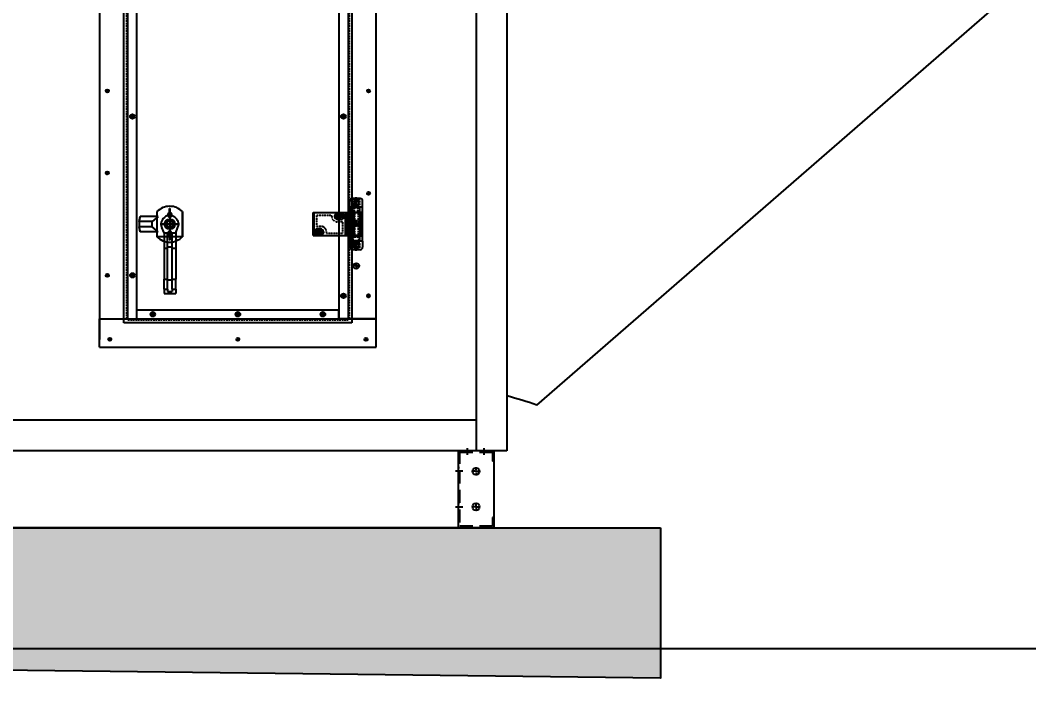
# Model space of a CAD drawing. Header units: millimetres. Extents: x -69706 to 52883, y -6882 to 68885.
# Drawn here: x -28290 to -26321, y 23941 to 25268 of the extents above; entities that cross this region are included whole.
import ezdxf

# ---------------------------------------------------------------- set-up
doc = ezdxf.new("R2010")
doc.units = ezdxf.units.MM
for name, pattern in [('YFM1P-長$0$CENTER', [2, 1.25, -0.25, 0.25, -0.25]), ('YFM1P-長$0$CENTERX2', [101.6, 63.5, -12.7, 12.7, -12.7]), ('YFM1P-長$0$DASHED', [0.75, 0.5, -0.25]), ('YFM1P-長$0$HIDDEN', [9.525, 6.35, -3.175])]:
    doc.linetypes.add(name, pattern=pattern)
for name, color, linetype in [('YFM1P-長$0$03', 4, 'Continuous'), ('YFM1P-長$0$1', 7, 'Continuous'), ('YFM1P-長$0$AUDIT_I_250305115502-0', 1, 'YFM1P-長$0$CENTERX2'), ('YFM1P-長$0$BILLET', 7, 'Continuous'), ('YFM1P-長$0$BOLT', 3, 'Continuous'), ('YFM1P-長$0$DOOR-02-01', 230, 'Continuous'), ('YFM1P-長$0$HANDLE', 6, 'Continuous'), ('YFM1P-長$0$Hatch', 1, 'Continuous'), ('YFM1P-長$0$LOCKING', 191, 'Continuous'), ('YFM1P-長$0$M-FOUN', 252, 'Continuous'), ('YFM1P-長$0$PV-551', 7, 'Continuous'), ('YFM1P-長$0$TYPE14X10', 7, 'Continuous'), ('YFM1P-長$0$图层1', 3, 'YFM1P-長$0$DASHED'), ('YFM1P-長$0$文字', 2, 'Continuous'), ('YFM1P-長$0$虚线', 3, 'YFM1P-長$0$DASHED'), ('YFM1P-長$0$虛線', 3, 'YFM1P-長$0$HIDDEN'), ('YFM1P-長$0$表面显示线', 5, 'Continuous'), ('YFM1P-長$0$輪廓', 4, 'Continuous')]:
    doc.layers.add(name, color=color, linetype=linetype)
doc.styles.add('dim-txt', font='isocp.shx', dxfattribs={"width": 0.7, "bigfont": 'chineset.shx'})
doc.dimstyles.new('ARCH-dim-200MM', dxfattribs={"dimscale": 2000, "dimtxt": 0.3, "dimasz": 0.1, "dimexe": 0.1, "dimexo": 0.1, "dimgap": 0.05, "dimtad": 1, "dimdec": 0, "dimrnd": 0.5, "dimdsep": 46, "dimtxsty": 'dim-txt', "dimblk": 'DOT', "dimcen": 2, "dimclrd": 256, "dimclre": 256, "dimclrt": 256, "dimadec": 0, "dimazin": 0, "dimtfac": 1, "dimtdec": 0, "dimtix": 1, "dimtmove": 2, "dimatfit": 3, "dimldrblk": 'OBLIQUE', "dimfxl": 1, "dimtvp": 1, "dimtolj": 1, "dimarcsym": 0})
pattern_1 = [(50, (-286865.49, -42158.01), (182.18467, -15.939086), [19.05, -209.55]), (355, (-286865.49, -42158.01), (-35.24342, 191.05685), [15.24, -167.64058]), (100.451445, (-286850.3, -42159.34), (146.94125, 175.11775), [16.19001, -178.09024]), (46.1842, (-286865.49, -42107.21), (271.07904, -42.04233), [28.575, -314.325]), (96.63556, (-286842.9, -42110.72), (237.40413, 247.42612), [24.28502, -267.1356]), (351.18415, (-286865.49, -42107.2), (237.40413, 247.42612), [22.85997, -251.45973]), (21, (-286840.09, -42119.91), (151.61439, -102.2652), [19.05, -209.55]), (326, (-286840.09, -42119.91), (61.80203, 184.18797), [15.24, -167.64]), (71.451445, (-286827.45, -42128.43), (213.41642, 81.92277), [16.19001, -178.08994]), (37.5, (-286865.485, -42158.01), (3.088603, 84.555039), [0, -165.608, 0, -170.18, 0, -168.275]), (7.5, (-286865.485, -42158.01), (66.819663, 100.180575), [0, -97.028, 0, -161.798, 0, -64.135]), (327.5, (-286922.13, -42158.01), (135.590595, -5.728744), [0, -63.5, 0, -198.12, 0, -262.89]), (317.5, (-286947.53, -42158.01), (148.12918, 25.42649), [0, -82.55, 0, -131.572, 0, -186.69])]

# ---------------------------------------------------------------- blocks, each defined once
blk = doc.blocks.new('YFM1P-長$0$A$Cc3ad5393')
at = {"color": 252, "linetype": 'YFM1P-長$0$CENTER', "ltscale": 5}
for p, q in [((288067.2, 371994.6), (288067.2, 371943.7)), ((288067.2, 371985.6), (288067.2, 371952.6)), ((288083.7, 371969.1), (288050.7, 371969.1)), ((288083.1, 371969.1), (288051.2, 371969.1))]:
    blk.add_line(p, q, dxfattribs=at)
at = {"layer": 'YFM1P-長$0$03', "color": 252}
for p, q in [((287977.7, 371776.7), (287977.7, 373281.7)), ((288422.7, 373281.7), (288422.7, 371776.7)), ((288422.7, 371776.7), (287977.7, 371776.7))]:
    blk.add_line(p, q, dxfattribs=at)
at = {"layer": 'YFM1P-長$0$1', "color": 252}
for p, q in [((288438.7, 372019.2), (288423.7, 372019.2)), ((288431.2, 372005.6), (288431.2, 372021.6)), ((288418.7, 372002.7), (288418.7, 372014.2)), ((288423.2, 372013.6), (288439.2, 372013.6)), ((288423.2, 372008.3), (288439.2, 372008.3)), ((288427.1, 372013.6), (288427.1, 372008.3)), ((288431.2, 372000.3), (288431.2, 372016.3)), ((288435.3, 372013.6), (288435.3, 372008.3)), ((288443.7, 372002.7), (288443.7, 372014.2)), ((288387.2, 371984.7), (288403.2, 371984.7)), ((288393.2, 371984.7), (288409.2, 371984.7)), ((288395.2, 371976.7), (288395.2, 371992.7)), ((288401.2, 371990.7), (288395.2, 371990.7, 78.1)), ((288395.2, 371987.8), (288401.2, 371987.8)), ((288395.2, 371981.6), (288401.2, 371981.6)), ((288401.2, 371978.7), (288395.2, 371978.7)), ((288396.3, 371991.7), (288402.3, 371991.7)), ((288401.2, 371976.7), (288401.2, 371992.7)), ((288355.2, 371945.7), (288355.2, 371961.7)), ((288361.2, 371959.7), (288355.2, 371959.7)), ((288361.2, 371945.7), (288361.2, 371961.7)), ((288347.2, 371953.7), (288363.2, 371953.7)), ((288353.2, 371953.7), (288369.2, 371953.7)), ((288361.2, 371956.8), (288355.2, 371956.8)), ((288361.2, 371950.6), (288355.2, 371950.6)), ((288361.2, 371947.7), (288355.2, 371947.7)), ((288418.7, 371935.7), (288418.7, 371924.2)), ((288423.2, 371930.1), (288439.2, 371930.1)), ((288423.2, 371924.8), (288439.2, 371924.8)), ((288438.7, 371919.2), (288423.7, 371919.2)), ((288427.1, 371924.8), (288427.1, 371930.1)), ((288431.2, 371922.1), (288431.2, 371938.1)), ((288431.2, 371916.8), (288431.2, 371932.8)), ((288435.3, 371924.8), (288435.3, 371930.1)), ((288443.7, 371935.7), (288443.7, 371924.2))]:
    blk.add_line(p, q, dxfattribs=at)
at = {"layer": 'YFM1P-長$0$1', "color": 252, "linetype": 'Continuous'}
for p, q in [((288066.7, 371991.1), (288066.7, 371999.6)), ((288067.7, 371991.1), (288067.7, 371999.6)), ((288042.2, 371993.6), (288042.2, 371944.6)), ((288092.2, 371944.6), (288092.2, 371993.6)), ((288066.7, 371947.1), (288066.7, 371938.6)), ((288067.7, 371947.1), (288067.7, 371938.6))]:
    blk.add_line(p, q, dxfattribs=at)
for centre, radius in [((288067.2, 371969.1), 10), ((288067.2, 371987.1), 3.46), ((288067.2, 371987.1), 2), ((288067.2, 371951.1), 3.46), ((288067.2, 371951.1), 2)]:
    blk.add_circle(centre, radius, dxfattribs=at)
at = {"layer": 'YFM1P-長$0$1', "color": 252}
for centre, radius, start, end in [((288423.7, 372014.2), 5, 90, 180), ((288431.2, 372013.6), 4.1, 0, 180), ((288438.7, 372014.2), 5, 0, 90), ((288431.2, 372008.3), 4.1, 180, 0), ((288395.2, 371984.7), 6, 90, 270), ((288395.2, 371984.7), 3.1, 90, 270), ((288401.2, 371984.7), 6, 270, 90), ((288401.2, 371984.7), 3.1, 270, 90), ((288355.2, 371953.7), 6, 90, 270), ((288361.2, 371953.7), 6, 270, 90), ((288355.2, 371953.7), 3.1, 90, 270), ((288361.2, 371953.7), 3.1, 270, 90), ((288423.7, 371924.2), 5, 180, 270), ((288431.2, 371930.1), 4.1, 0, 180), ((288431.2, 371924.8), 4.1, 180, 0), ((288438.7, 371924.2), 5, 270, 0)]:
    blk.add_arc(centre, radius, start, end, dxfattribs=at)
at = {"layer": 'YFM1P-長$0$1', "color": 252, "linetype": 'Continuous'}
for centre, radius, start, end in [((288067.2, 371969.1), 35, 44.4153, 135.5847), ((288067.2, 371969.1), 30.5, 89.0607, 90.9393), ((288067.2, 371987.1), 4, 97.1808, 82.8192), ((288067.2, 371987.4), 3.73, 82.3007, 97.6993), ((288067.2, 371969.1), 35, 224.4153, 315.5847), ((288067.2, 371951.1), 4, 277.1808, 262.8192), ((288067.2, 371950.8), 3.73, 262.3007, 277.6993), ((288067.2, 371969.1), 30.5, 269.0607, 270.9393)]:
    blk.add_arc(centre, radius, start, end, dxfattribs=at)
at = {"layer": 'YFM1P-長$0$AUDIT_I_250305115502-0', "color": 252}
for p, q in [((287944.2, 372229.2), (287941.7, 372229.2)), ((287945.7, 372229.2), (287944.7, 372229.2)), ((287945.2, 372230.2), (287945.2, 372232.7)), ((287945.2, 372229.7), (287945.2, 372228.7)), ((287945.2, 372228.2), (287945.2, 372225.7)), ((287946.2, 372229.2), (287948.7, 372229.2)), ((288454.2, 372229.2), (288451.7, 372229.2)), ((288454.7, 372229.2), (288455.7, 372229.2)), ((288455.2, 372230.2), (288455.2, 372232.7)), ((288455.2, 372228.7), (288455.2, 372229.7)), ((288455.2, 372228.2), (288455.2, 372225.7)), ((288456.2, 372229.2), (288458.7, 372229.2)), ((287993.2, 372179.2), (287989.2, 372179.2)), ((287994.7, 372179.2), (287993.7, 372179.2)), ((287994.2, 372180.2), (287994.2, 372184.2)), ((287994.2, 372179.7), (287994.2, 372178.7)), ((287994.2, 372178.2), (287994.2, 372174.2)), ((287995.2, 372179.2), (287999.2, 372179.2)), ((288405.2, 372179.2), (288401.2, 372179.2)), ((288405.7, 372179.2), (288406.7, 372179.2)), ((288406.2, 372180.2), (288406.2, 372184.2)), ((288406.2, 372178.7), (288406.2, 372179.7)), ((288406.2, 372178.2), (288406.2, 372174.2)), ((288407.2, 372179.2), (288411.2, 372179.2)), ((287944.2, 372069.2), (287941.7, 372069.2)), ((287945.7, 372069.2), (287944.7, 372069.2)), ((287945.2, 372070.2), (287945.2, 372072.7)), ((287945.2, 372069.7), (287945.2, 372068.7)), ((287945.2, 372068.2), (287945.2, 372065.7)), ((287946.2, 372069.2), (287948.7, 372069.2)), ((288454.2, 372029.2), (288451.7, 372029.2)), ((288454.7, 372029.2), (288455.7, 372029.2)), ((288455.2, 372030.2), (288455.2, 372032.7)), ((288455.2, 372028.7), (288455.2, 372029.7)), ((288455.2, 372028.2), (288455.2, 372025.7)), ((288456.2, 372029.2), (288458.7, 372029.2)), ((288430.2, 371971), (288425.2, 371971)), ((288430.7, 371971), (288431.7, 371971)), ((288431.2, 371972), (288431.2, 371977)), ((288431.2, 371970.5), (288431.2, 371971.5)), ((288431.2, 371970), (288431.2, 371965)), ((288432.2, 371971), (288437.2, 371971)), ((288430.2, 371887.5), (288425.2, 371887.5)), ((288430.7, 371887.5), (288431.7, 371887.5)), ((288431.2, 371888.5), (288431.2, 371893.5)), ((288431.2, 371887), (288431.2, 371888)), ((288431.2, 371886.5), (288431.2, 371881.5)), ((288432.2, 371887.5), (288437.2, 371887.5)), ((287944.2, 371869.2), (287941.7, 371869.2)), ((287945.7, 371869.2), (287944.7, 371869.2)), ((287945.2, 371870.2), (287945.2, 371872.7)), ((287945.2, 371869.7), (287945.2, 371868.7)), ((287945.2, 371868.2), (287945.2, 371865.7)), ((287946.2, 371869.2), (287948.7, 371869.2)), ((287993.2, 371869.2), (287989.2, 371869.2)), ((287994.7, 371869.2), (287993.7, 371869.2)), ((287994.2, 371870.2), (287994.2, 371874.2)), ((287994.2, 371869.7), (287994.2, 371868.7)), ((287994.2, 371868.2), (287994.2, 371864.2)), ((287995.2, 371869.2), (287999.2, 371869.2)), ((288405.2, 371829.2), (288401.2, 371829.2)), ((288405.7, 371829.2), (288406.7, 371829.2)), ((288406.2, 371830.2), (288406.2, 371834.2)), ((288406.2, 371828.7), (288406.2, 371829.7)), ((288406.2, 371828.2), (288406.2, 371824.2)), ((288407.2, 371829.2), (288411.2, 371829.2)), ((288454.2, 371829.2), (288451.7, 371829.2)), ((288454.7, 371829.2), (288455.7, 371829.2)), ((288455.2, 371830.2), (288455.2, 371832.7)), ((288455.2, 371828.7), (288455.2, 371829.7)), ((288455.2, 371828.2), (288455.2, 371825.7)), ((288456.2, 371829.2), (288458.7, 371829.2)), ((287949.2, 371744.2), (287946.7, 371744.2)), ((287949.7, 371744.2), (287950.7, 371744.2)), ((287950.2, 371745.2), (287950.2, 371747.7)), ((287950.2, 371744.7), (287950.2, 371743.7)), ((287950.2, 371743.2), (287950.2, 371740.7)), ((287951.2, 371744.2), (287953.7, 371744.2)), ((288199.2, 371744.2), (288196.7, 371744.2)), ((288199.7, 371744.2), (288200.7, 371744.2)), ((288200.2, 371745.2), (288200.2, 371747.7)), ((288200.2, 371744.7), (288200.2, 371743.7)), ((288200.2, 371743.2), (288200.2, 371740.7)), ((288201.2, 371744.2), (288203.7, 371744.2)), ((288449.2, 371744.2), (288446.7, 371744.2)), ((288449.7, 371744.2), (288450.7, 371744.2)), ((288450.2, 371745.2), (288450.2, 371747.7)), ((288450.2, 371744.7), (288450.2, 371743.7)), ((288450.2, 371743.2), (288450.2, 371740.7)), ((288451.2, 371744.2), (288453.7, 371744.2))]:
    blk.add_line(p, q, dxfattribs=at)
at = {"layer": 'YFM1P-長$0$BILLET', "color": 252}
for p, q in [((288042.2, 371994.1), (288042.2, 371944.1)), ((288092.2, 371994.1), (288092.2, 371944.1)), ((288092.2, 371944.1), (288042.2, 371944.1))]:
    blk.add_line(p, q, dxfattribs=at)
at = {"layer": 'YFM1P-長$0$BILLET', "color": 252, "linetype": 'YFM1P-長$0$CENTER', "ltscale": 5}
for p, q in [((288067.2, 371985.8), (288067.2, 371952.4)), ((288083.9, 371969.1), (288050.5, 371969.1))]:
    blk.add_line(p, q, dxfattribs=at)
at = {"layer": 'YFM1P-長$0$BOLT', "color": 252, "linetype": 'YFM1P-長$0$CENTER', "ltscale": 1.5}
for p, q in [((288067.2, 371978.4), (288067.2, 371959.8)), ((288057.9, 371969.1), (288076.5, 371969.1))]:
    blk.add_line(p, q, dxfattribs=at)
at = {"layer": 'YFM1P-長$0$DOOR-02-01', "color": 252}
for p, q in [((288068.2, 371987.1), (288066.2, 371987.1)), ((288067.2, 371986.1), (288067.2, 371988.1)), ((288068.2, 371951.1), (288066.2, 371951.1)), ((288067.2, 371950.1), (288067.2, 371952.1))]:
    blk.add_line(p, q, dxfattribs=at)
at = {"layer": 'YFM1P-長$0$HANDLE', "color": 252, "linetype": 'YFM1P-長$0$CENTER', "ltscale": 5}
for p, q in [((288067.2, 371988), (288067.2, 371950.2)), ((288048.3, 371969.1), (288086.1, 371969.1))]:
    blk.add_line(p, q, dxfattribs=at)
at = {"layer": 'YFM1P-長$0$HANDLE', "color": 252, "linetype": 'Continuous'}
for p, q in [((288056, 371952), (288051.6, 371962.4)), ((288061.2, 371975.1), (288061.2, 371963.1)), ((288061.2, 371975.1), (288073.2, 371975.1)), ((288061.2, 371963.1), (288073.2, 371963.1)), ((288073.2, 371975.1), (288073.2, 371963.1)), ((288079, 371952), (288083.1, 371963.2)), ((288056, 371952), (288056, 371922)), ((288056, 371952), (288063, 371952)), ((288063, 371922), (288063, 371952)), ((288063, 371952), (288072, 371952)), ((288072, 371922), (288072, 371952)), ((288072, 371952), (288079, 371952)), ((288079, 371952), (288079, 371922)), ((288056, 371922), (288056, 371862)), ((288056, 371922), (288063, 371922)), ((288063, 371924.9), (288072, 371924.9)), ((288063, 371862), (288063, 371922)), ((288072, 371862), (288072, 371922)), ((288072, 371922), (288079, 371922)), ((288079, 371922), (288079, 371862)), ((288056, 371842), (288056, 371862)), ((288056, 371862), (288063, 371862)), ((288063, 371842), (288063, 371862)), ((288063, 371860.5), (288072, 371860.5)), ((288072, 371842), (288072, 371862)), ((288072, 371862), (288079, 371862)), ((288079, 371842), (288079, 371862)), ((288056, 371842), (288056, 371834)), ((288056, 371842), (288063, 371842)), ((288063, 371842), (288063, 371838)), ((288072, 371842), (288072, 371838)), ((288072, 371842), (288079, 371842)), ((288079, 371842), (288079, 371834)), ((288056, 371834), (288079, 371834)), ((288063, 371838), (288072, 371838))]:
    blk.add_line(p, q, dxfattribs=at)
blk.add_arc((288067.2, 371969.1), 17, 339.8014, 203.0908, dxfattribs=at)
at = {"layer": 'YFM1P-長$0$Hatch', "color": 252}
for p, q in [((288033.2, 371793.2), (288029.2, 371793.2)), ((288033.7, 371793.2), (288034.7, 371793.2)), ((288034.2, 371794.2), (288034.2, 371798.2)), ((288034.2, 371793.7), (288034.2, 371792.7)), ((288034.2, 371792.2), (288034.2, 371788.2)), ((288035.2, 371793.2), (288039.2, 371793.2)), ((288199.2, 371793.2), (288195.2, 371793.2)), ((288199.7, 371793.2), (288200.7, 371793.2)), ((288200.2, 371794.2), (288200.2, 371798.2)), ((288200.2, 371793.7), (288200.2, 371792.7)), ((288200.2, 371792.2), (288200.2, 371788.2)), ((288201.2, 371793.2), (288205.2, 371793.2)), ((288365.2, 371793.2), (288361.2, 371793.2)), ((288365.7, 371793.2), (288366.7, 371793.2)), ((288366.2, 371794.2), (288366.2, 371798.2)), ((288366.2, 371793.7), (288366.2, 371792.7)), ((288366.2, 371792.2), (288366.2, 371788.2)), ((288367.2, 371793.2), (288371.2, 371793.2))]:
    blk.add_line(p, q, dxfattribs=at)
at = {"layer": 'YFM1P-長$0$LOCKING', "color": 252}
for p, q in [((288007.4, 371974.1), (288009.1, 371984.1)), ((288044.7, 371984.1), (288009.1, 371984.1)), ((288044.7, 371984.1), (288032.5, 371974.1)), ((288032.5, 371974.1), (288007.4, 371974.1)), ((288032.5, 371964.1), (288007.4, 371964.1)), ((288009.1, 371954.1), (288007.4, 371964.1)), ((288044.7, 371954.1), (288032.5, 371964.1)), ((288061.7, 371971.6), (288059.2, 371969.1)), ((288061.7, 371966.6), (288059.2, 371969.1)), ((288061.7, 371974.6), (288061.7, 371971.6)), ((288064.7, 371974.6), (288061.7, 371974.6)), ((288061.7, 371963.6), (288061.7, 371966.6)), ((288064.7, 371963.6), (288061.7, 371963.6)), ((288067.2, 371977.1), (288064.7, 371974.6)), ((288067.2, 371961.1), (288064.7, 371963.6)), ((288069.7, 371974.6), (288067.2, 371977.1)), ((288069.7, 371963.6), (288067.2, 371961.1)), ((288072.7, 371974.6), (288069.7, 371974.6)), ((288072.7, 371963.6), (288069.7, 371963.6)), ((288072.7, 371971.6), (288072.7, 371974.6)), ((288075.2, 371969.1), (288072.7, 371971.6)), ((288075.2, 371969.1), (288072.7, 371966.6)), ((288072.7, 371966.6), (288072.7, 371963.6)), ((288044.7, 371954.1), (288009.1, 371954.1))]:
    blk.add_line(p, q, dxfattribs=at)
at = {"layer": 'YFM1P-長$0$LOCKING', "color": 252, "linetype": 'YFM1P-長$0$CENTER', "ltscale": 8}
blk.add_line((288086.1, 371969.1), (288048.3, 371969.1), dxfattribs=at)
at = {"layer": 'YFM1P-長$0$LOCKING', "color": 252}
for radius, start, end in [(60, 165.5225, 175.2198), (60, 175.2198, 184.7802), (60, 184.7802, 194.4775), (35, 171.7868, 188.2132)]:
    blk.add_arc((288067.2, 371969.1), radius, start, end, dxfattribs=at)
at = {"layer": 'YFM1P-長$0$PV-551', "color": 252}
for p, q in [((288418.7, 372002.7), (288424.3, 372002.7)), ((288418.7, 372002.7), (288418.7, 371945.7)), ((288424.3, 371992.2), (288424.3, 372002.7)), ((288424.3, 372002.7), (288438.1, 372002.7)), ((288438.1, 371992.2), (288438.1, 372002.7)), ((288438.1, 372002.7), (288443.7, 372002.7)), ((288443.7, 371992.7), (288443.7, 372002.7)), ((288347.2, 371991.7), (288393, 371991.7)), ((288347.2, 371951.7), (288347.2, 371991.7)), ((288349.2, 371946.7), (288349.2, 371991.7)), ((288393, 371991.7), (288398, 371991.7)), ((288398, 371991.7), (288410.3, 371991.7)), ((288410.2, 371946.7), (288410.2, 371991.7)), ((288410.3, 371991.7), (288413.6, 371991.7)), ((288413.6, 371991.7), (288427.2, 371991.7)), ((288413.6, 371946.7), (288413.6, 371991.7)), ((288418.7, 371992.7), (288418.7, 371991.7)), ((288443.7, 371992.2), (288418.7, 371992.2)), ((288427.2, 371946.7), (288427.2, 371991.7)), ((288427.2, 371991.7), (288439.7, 371991.7)), ((288439.7, 371946.7), (288439.7, 371991.7)), ((288443.7, 371945.7), (288443.7, 371992.7)), ((288347.2, 371946.7), (288347.2, 371951.7)), ((288347.2, 371946.7), (288410.3, 371946.7)), ((288410.3, 371946.7), (288413.6, 371946.7)), ((288413.6, 371946.7), (288427.2, 371946.7)), ((288418.7, 371946.2), (288443.7, 371946.2)), ((288418.7, 371945.7), (288418.7, 371935.7)), ((288424.3, 371935.7), (288424.3, 371946.2)), ((288439.7, 371946.7), (288427.2, 371946.7)), ((288438.1, 371935.7), (288438.1, 371946.2)), ((288443.7, 371935.7), (288443.7, 371945.7)), ((288418.7, 371935.7), (288424.3, 371935.7)), ((288438.1, 371935.7), (288424.3, 371935.7)), ((288443.7, 371935.7), (288438.1, 371935.7))]:
    blk.add_line(p, q, dxfattribs=at)
at = {"layer": 'YFM1P-長$0$TYPE14X10', "color": 252}
for p, q in [((288725, 374226.7), (288725, 371526.7)), ((288725, 374226.7), (288725, 371526.7)), ((288665, 374166.7), (288665, 371586.7)), ((288665, 374166.7), (288665, 371526.7)), ((288784, 371616.1), (289705.4, 372416.9)), ((288665, 371586.7), (278125, 371586.7)), ((288665, 371586.7), (278125, 371586.7)), ((288725, 371526.7), (278125, 371526.7)), ((288725, 371526.7), (278125, 371526.7)), ((288700, 371526.7), (288700, 371376.7)), ((288700, 371376.7), (278150, 371376.7))]:
    blk.add_line(p, q, dxfattribs=at)
blk.add_arc((288382, 370397.7), 1283, 71.7387, 74.4946, dxfattribs=at)
at = {"layer": 'YFM1P-長$0$图层1', "color": 252}
for p, q in [((288424.7, 372019.2), (288424.7, 372008.3)), ((288437.7, 372008.3), (288437.7, 372019.2)), ((288428.1, 371992.2), (288428.1, 372002.7)), ((288434.2, 371992.2), (288434.2, 372002.7)), ((288354.2, 371964.7), (288354.2, 371986.7)), ((288354.2, 371986.7), (288383.2, 371986.7)), ((288383.2, 371984.7), (288383.2, 371986.7)), ((288410.5, 371946.7), (288410.5, 371991.7)), ((288413.5, 371946.7), (288413.5, 371991.7)), ((288419.7, 371991.7), (288419.7, 371946.7)), ((288423, 371946.7), (288423, 371991.7)), ((288427.2, 371946.7), (288427.2, 371991.7)), ((288428.5, 371946.7), (288428.5, 371991.7)), ((288428.7, 371946.7), (288428.7, 371991.7)), ((288435.7, 371946.7), (288435.7, 371991.7)), ((288437.2, 371946.7), (288437.2, 371991.7)), ((288362.2, 371964.7), (288354.2, 371964.7)), ((288405.2, 371973.7), (288394.2, 371973.7)), ((288405.2, 371951.7), (288405.2, 371973.7)), ((288373.2, 371953.7), (288373.2, 371951.7)), ((288373.2, 371951.7), (288405.2, 371951.7)), ((288436.4, 371943.7), (288425.9, 371943.7)), ((288425.9, 371935.7), (288425.9, 371943.7)), ((288427.9, 371943.7), (288427.9, 371946.2)), ((288434.4, 371943.7), (288434.4, 371946.2)), ((288436.4, 371935.7), (288436.4, 371943.7)), ((288424.7, 371919.2), (288424.7, 371930.1)), ((288437.7, 371930.1), (288437.7, 371919.2))]:
    blk.add_line(p, q, dxfattribs=at)
for centre, radius, start, end in [((288431.2, 372008.3), 6.5, 180, 0), ((288394.2, 371984.7), 11, 180, 270), ((288362.2, 371953.7), 11, 0, 90), ((288431.2, 371930.1), 6.5, 0, 180)]:
    blk.add_arc(centre, radius, start, end, dxfattribs=at)
at = {"layer": 'YFM1P-長$0$文字', "color": 252}
for p, q in [((288648, 371531.7), (288648, 371518.7)), ((288648, 371531.7), (288648, 371518.7)), ((288680, 371531.7), (288680, 371518.7)), ((288680, 371531.7), (288680, 371518.7)), ((288639, 371486.7), (288625, 371486.7)), ((288639, 371486.7), (288625, 371486.7)), ((288639, 371416.7), (288625, 371416.7)), ((288639, 371416.7), (288625, 371416.7))]:
    blk.add_line(p, q, dxfattribs=at)
at = {"layer": 'YFM1P-長$0$虚线', "color": 252}
for p, q in [((287983.2, 371784.2), (287983.2, 373274.2)), ((288417.2, 373274.2), (288417.2, 371784.2)), ((287985.2, 371782.2), (287985.2, 371784.2)), ((287985.2, 371782.2), (288415.2, 371782.2)), ((288415.2, 371782.2), (288415.2, 371784.2))]:
    blk.add_line(p, q, dxfattribs=at)
at = {"layer": 'YFM1P-長$0$虛線', "color": 252, "ltscale": 4}
for p, q in [((288633, 371526.7), (288633, 371379.7)), ((288633, 371526.7), (288633, 371379.7)), ((288697, 371526.7), (288697, 371506.7)), ((288697, 371526.7), (288697, 371506.7)), ((288697, 371523.7), (288633, 371523.7)), ((288697, 371523.7), (288633, 371523.7)), ((288700, 371506.7), (288697, 371506.7)), ((288700, 371506.7), (288697, 371506.7)), ((288700, 371396.7), (288697, 371396.7)), ((288697, 371396.7), (288697, 371379.7)), ((288700, 371396.7), (288697, 371396.7)), ((288697, 371396.7), (288697, 371379.7)), ((288697, 371379.7), (288633, 371379.7)), ((288697, 371379.7), (288633, 371379.7))]:
    blk.add_line(p, q, dxfattribs=at)
at = {"layer": 'YFM1P-長$0$虛線', "color": 252}
for p, q in [((288645, 371526.7), (288645, 371523.7)), ((288645, 371526.7), (288645, 371523.7)), ((288651, 371526.7), (288651, 371523.7)), ((288651, 371526.7), (288651, 371523.7)), ((288677, 371526.7), (288677, 371523.7)), ((288677, 371526.7), (288677, 371523.7)), ((288683, 371526.7), (288683, 371523.7)), ((288683, 371526.7), (288683, 371523.7)), ((288633, 371493.7), (288630, 371493.7)), ((288633, 371493.7), (288630, 371493.7)), ((288633, 371479.7), (288630, 371479.7)), ((288633, 371479.7), (288630, 371479.7)), ((288633, 371423.7), (288630, 371423.7)), ((288633, 371423.7), (288630, 371423.7)), ((288633, 371409.7), (288630, 371409.7)), ((288633, 371409.7), (288630, 371409.7))]:
    blk.add_line(p, q, dxfattribs=at)
at = {"layer": 'YFM1P-長$0$表面显示线', "color": 252}
for p, q in [((288470.2, 371729.2), (288470.2, 373329.2)), ((287930.2, 373314.2), (287930.2, 371744.2)), ((287985.2, 371782.2), (287985.2, 373276.2)), ((288415.2, 373276.2), (288415.2, 371784.2)), ((288003.2, 371782.2), (288003.2, 373256.2)), ((288397.2, 373256.2), (288397.2, 371784.2)), ((288003.2, 371784.2), (288003.2, 371802.2)), ((288003.2, 371802.2), (288397.2, 371802.2)), ((288397.2, 371784.2), (288397.2, 371802.2)), ((287930.2, 371729.2), (287930.2, 371784.2)), ((287930.2, 371784.2), (288003.2, 371784.2)), ((287956.2, 371784.2), (288470.2, 371784.2)), ((288470.2, 371784.2), (288397.2, 371784.2)), ((288470.2, 371729.2), (288470.2, 371784.2)), ((287930.2, 371729.2), (288470.2, 371729.2))]:
    blk.add_line(p, q, dxfattribs=at)
for centre, radius in [((287945.2, 372229.2), 3), ((288455.2, 372229.2), 3), ((287994.2, 372179.2), 4.5), ((287994.2, 372179.2), 3), ((288406.2, 372179.2), 4.5), ((288406.2, 372179.2), 3), ((287945.2, 372069.2), 3), ((288455.2, 372029.2), 3), ((288431.2, 371971), 5.5), ((288431.2, 371887.5), 5.5), ((287945.2, 371869.2), 3), ((287994.2, 371869.2), 4.5), ((287994.2, 371869.2), 3), ((288406.2, 371829.2), 4.5), ((288406.2, 371829.2), 3), ((288455.2, 371829.2), 3), ((288034.2, 371793.2), 4.5), ((288034.2, 371793.2), 3), ((288200.2, 371793.2), 4.5), ((288200.2, 371793.2), 3), ((288366.2, 371793.2), 4.5), ((288366.2, 371793.2), 3), ((287950.2, 371744.2), 3), ((288200.2, 371744.2), 3), ((288450.2, 371744.2), 3)]:
    blk.add_circle(centre, radius, dxfattribs=at)
at = {"layer": 'YFM1P-長$0$輪廓', "color": 252}
for p, q in [((288630, 371526.7), (288630, 371376.7)), ((288700, 371526.7), (288630, 371526.7)), ((288630, 371526.7), (288630, 371376.7)), ((288700, 371526.7), (288630, 371526.7)), ((288700, 371526.7), (288700, 371506.7)), ((288700, 371526.7), (288700, 371506.7)), ((288700, 371506.7), (288700, 371396.7)), ((288700, 371506.7), (288700, 371396.7)), ((288663, 371486.7), (288657, 371486.7)), ((288663, 371486.7), (288657, 371486.7)), ((288666, 371486.7), (288664, 371486.7)), ((288666, 371486.7), (288664, 371486.7)), ((288665, 371488.7), (288665, 371494.7)), ((288665, 371488.7), (288665, 371494.7)), ((288665, 371485.7), (288665, 371487.7)), ((288665, 371485.7), (288665, 371487.7)), ((288667, 371486.7), (288673, 371486.7)), ((288667, 371486.7), (288673, 371486.7)), ((288665, 371484.7), (288665, 371478.7)), ((288665, 371484.7), (288665, 371478.7)), ((288663, 371417.4), (288657, 371417.4)), ((288663, 371417.4), (288657, 371417.4)), ((288666, 371417.4), (288664, 371417.4)), ((288666, 371417.4), (288664, 371417.4)), ((288665, 371419.4), (288665, 371425.4)), ((288665, 371419.4), (288665, 371425.4)), ((288665, 371416.4), (288665, 371418.4)), ((288665, 371416.4), (288665, 371418.4)), ((288665, 371415.4), (288665, 371409.4)), ((288665, 371415.4), (288665, 371409.4)), ((288667, 371417.4), (288673, 371417.4)), ((288667, 371417.4), (288673, 371417.4)), ((288700, 371396.7), (288700, 371376.7)), ((288700, 371396.7), (288700, 371376.7)), ((288700, 371376.7), (288630, 371376.7)), ((288700, 371376.7), (288630, 371376.7))]:
    blk.add_line(p, q, dxfattribs=at)
for centre in [(288665, 371486.7), (288665, 371486.7), (288665, 371417.4), (288665, 371417.4)]:
    blk.add_circle(centre, 7, dxfattribs=at)
blk = doc.blocks.new('_Dot')
at = {"color": 0, "linetype": 'ByBlock', "lineweight": -2}
blk.add_line((-0.5, 0), (-1, 0), dxfattribs=at)
at = {"color": 0, "linetype": 'ByBlock', "const_width": 0.5}
blk.add_lwpolyline([(-0.25, 0, 1), (0.25, 0, 1)], format="xyb", close=True, dxfattribs=at)
blk = doc.blocks.new('*D356')
at = {"lineweight": -2, "ltscale": 500, "transparency": 16777216}
for p, q in [((-31545.5, 28350.2), (-24413.8, 28350.2)), ((-24613.8, 28150.2), (-24613.8, 24241)), ((-31597.6, 24041), (-24413.8, 24041))]:
    blk.add_line(p, q, dxfattribs=at)
at = {"lineweight": -2, "ltscale": 500, "transparency": 16777216, "xscale": 200, "yscale": 200, "zscale": 200}
for p, rotation in [((-24613.8, 28350.2), 90), ((-24613.8, 24041), 270)]:
    blk.add_blockref('_Dot', p, dxfattribs=dict(at, rotation=rotation))
at = {"ltscale": 500, "transparency": 16777216, "insert": (-25013.8, 26195.6), "char_height": 600, "attachment_point": 5, "rotation": 90, "style": 'dim-txt'}
blk.add_mtext('\\A1;4309', dxfattribs=at)
blk = doc.blocks.new('_OBLIQUE')
at = {"color": 0, "linetype": 'ByBlock', "lineweight": -2}
blk.add_line((-0.5, -0.5), (0.5, 0.5), dxfattribs=at)

msp = doc.modelspace()

# ---------------------------------------------------------------- hatches: boundary and pattern name
at = {"layer": 'YFM1P-長$0$M-FOUN'}
h = msp.add_hatch(dxfattribs=at)
h.set_pattern_fill('AR-CONC', color=252)
h.set_pattern_definition(pattern_1)
h.paths.add_polyline_path([(-27040.485, 24277.006), (-27040.485, 23983.506), (-38915.485, 24127.006), (-38915.485, 24277.006)])
h = msp.add_hatch(dxfattribs=at)
h.set_pattern_fill('AR-CONC', color=252)
h.set_pattern_definition(pattern_1)
h.paths.add_polyline_path([(-27040.485, 24277.006), (-27040.485, 23983.506), (-38915.485, 24127.006), (-38915.485, 24277.006)])

# ---------------------------------------------------------------- linework, layer by layer
at = {"layer": 'YFM1P-長$0$M-FOUN', "color": 252, "elevation": 0}
msp.add_lwpolyline([(-27040.485, 24277.006), (-27040.485, 23983.506), (-38915.485, 24127.006), (-38915.485, 24277.006), (-27040.485, 24277.006)], dxfattribs=at)

# ---------------------------------------------------------------- block references
at = {"layer": 'YFM1P-長$0$M-FOUN'}
msp.add_blockref('YFM1P-長$0$A$Cc3ad5393', (-316065.485, -347099.719, 0), dxfattribs=at)

# ---------------------------------------------------------------- dimensions: what is measured, and where the dimension line sits
at = {"ltscale": 500}
dim = msp.add_linear_dim(base=(-24613.807, 24040.991), p1=(-31745.485, 28350.222, 0), p2=(-31797.559, 24040.991, 0), angle=90, dimstyle='ARCH-dim-200MM', dxfattribs=at)
dim.commit()
dim.dimension.update_dxf_attribs({"geometry": '*D356', "text_midpoint": (-25013.807, 26195.607)})

doc.saveas('drawing.dxf')
